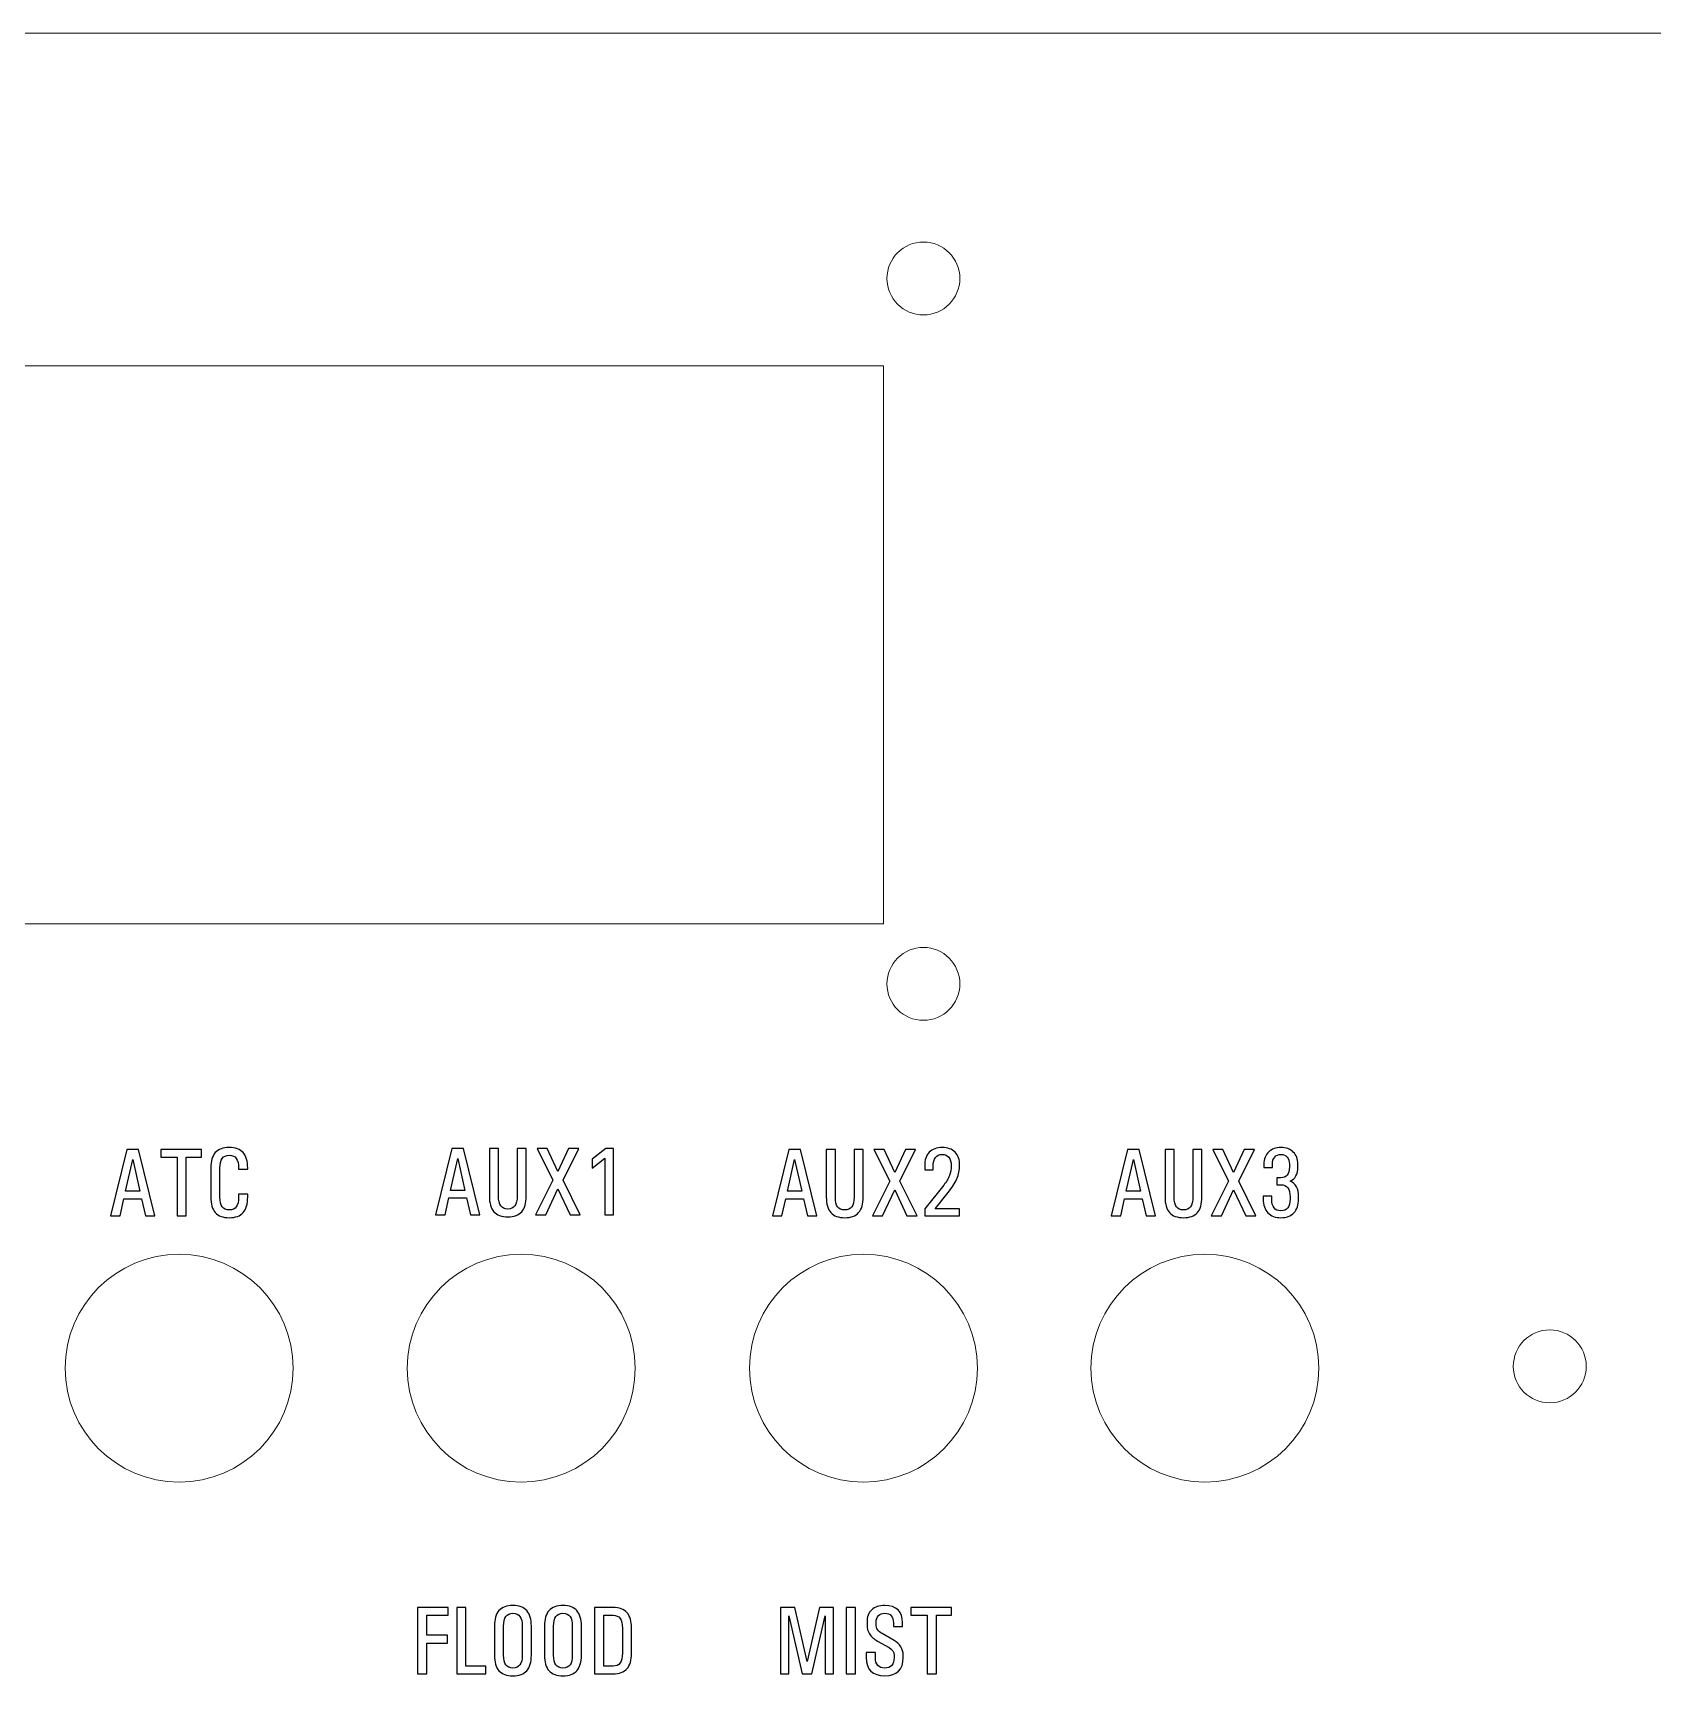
# Model space of a CAD drawing. Header units: millimetres. Extents: x -138 to 142, y -75 to 77.
# Drawn here: x -69.1 to 2, y 4.2 to 77 of the extents above; entities that cross this region are included whole.
import ezdxf

# ---------------------------------------------------------------- set-up
doc = ezdxf.new("R2010")
doc.units = ezdxf.units.MM
doc.header["$MEASUREMENT"] = 0
doc.layers.add('Layer 1', color=7, linetype='Continuous')

msp = doc.modelspace()

# ---------------------------------------------------------------- linework, layer by layer
at = {"layer": 'Layer 1', "lineweight": 9}
msp.add_lwpolyline([(-103.2501, 37.9), (-31.7501, 37.9), (-31.7501, 62.4), (-103.2501, 62.4), (-103.2501, 37.9)], close=True, dxfattribs=at)
for centre, major_axis in [((-30.0049, 66.2329), (0, 1.6)), ((-30.0049, 35.2703), (0, 1.6)), ((-62.6603, 18.4017), (0, 5)), ((-47.6489, 18.4017), (0, 5)), ((-32.6375, 18.4017), (0, 5)), ((-17.6515, 18.4017), (0, 5)), ((-2.5221, 18.4809), (0, 1.6))]:
    msp.add_ellipse(centre, major_axis=major_axis, ratio=1, dxfattribs=at)
msp.add_open_spline([(-133.5625, 77), (-133.5625, 77), (88.5625, 77), (88.5625, 77), (88.5625, 77), (91.2782, 77), (93.5, 74.7782), (93.5, 72.0625), (93.5, 72.0625), (93.5, 72.0625), (93.5, -70.0625), (93.5, -70.0625), (93.5, -70.0625), (93.5, -72.7782), (91.2782, -75), (88.5625, -75), (88.5625, -75), (88.5625, -75), (-133.5625, -75), (-133.5625, -75), (-133.5625, -75), (-136.2782, -75), (-138.5, -72.7782), (-138.5, -70.0625), (-138.5, -70.0625), (-138.5, -70.0625), (-138.5, 72.0625), (-138.5, 72.0625), (-138.5, 72.0625), (-138.5, 74.7782), (-136.2782, 77), (-133.5625, 77)], degree=3, knots=[0, 0, 0, 0, 0.1111111, 0.1111111, 0.1111111, 0.1111111, 0.2222222, 0.2222222, 0.2222222, 0.2222222, 0.3333333, 0.3333333, 0.3333333, 0.3333333, 0.4444444, 0.4444444, 0.4444444, 0.4444444, 0.5555556, 0.5555556, 0.5555556, 0.5555556, 0.6666667, 0.6666667, 0.6666667, 0.6666667, 0.7777778, 0.7777778, 0.7777778, 0.7777778, 1, 1, 1, 1], dxfattribs=at)
at = {"layer": 'Layer 1', "color": 1}
for points, knots in [([(-65.6667, 25.0909), (-65.6667, 25.0909), (-64.9499, 28.0034), (-64.9499, 28.0034), (-64.9499, 28.0034), (-64.9499, 28.0034), (-64.4433, 28.0034), (-64.4433, 28.0034), (-64.4433, 28.0034), (-64.4433, 28.0034), (-63.7279, 25.0909), (-63.7279, 25.0909), (-63.7279, 25.0909), (-63.7279, 25.0909), (-64.1371, 25.0909), (-64.1371, 25.0909), (-64.1371, 25.0909), (-64.1371, 25.0909), (-64.3071, 25.831), (-64.3071, 25.831), (-64.3071, 25.831), (-64.3071, 25.831), (-65.086, 25.831), (-65.086, 25.831), (-65.086, 25.831), (-65.086, 25.831), (-65.2554, 25.0909), (-65.2554, 25.0909), (-65.2554, 25.0909), (-65.2554, 25.0909), (-65.6667, 25.0909), (-65.6667, 25.0909)], [0, 0, 0, 0, 0.1111111, 0.1111111, 0.1111111, 0.1111111, 0.2222222, 0.2222222, 0.2222222, 0.2222222, 0.3333333, 0.3333333, 0.3333333, 0.3333333, 0.4444444, 0.4444444, 0.4444444, 0.4444444, 0.5555556, 0.5555556, 0.5555556, 0.5555556, 0.6666667, 0.6666667, 0.6666667, 0.6666667, 0.7777778, 0.7777778, 0.7777778, 0.7777778, 1, 1, 1, 1]), ([(-62.7485, 25.0909), (-62.7485, 25.0909), (-62.7485, 27.664), (-62.7485, 27.664), (-62.7485, 27.664), (-62.7485, 27.664), (-63.4675, 27.664), (-63.4675, 27.664), (-63.4675, 27.664), (-63.4675, 27.664), (-63.4675, 28.0034), (-63.4675, 28.0034), (-63.4675, 28.0034), (-63.4675, 28.0034), (-61.6839, 28.0034), (-61.6839, 28.0034), (-61.6839, 28.0034), (-61.6839, 28.0034), (-61.6839, 27.664), (-61.6839, 27.664), (-61.6839, 27.664), (-61.6839, 27.664), (-62.3492, 27.664), (-62.3492, 27.664), (-62.3492, 27.664), (-62.3492, 27.664), (-62.3492, 25.0909), (-62.3492, 25.0909), (-62.3492, 25.0909), (-62.3492, 25.0909), (-62.7485, 25.0909), (-62.7485, 25.0909)], [0, 0, 0, 0, 0.1111111, 0.1111111, 0.1111111, 0.1111111, 0.2222222, 0.2222222, 0.2222222, 0.2222222, 0.3333333, 0.3333333, 0.3333333, 0.3333333, 0.4444444, 0.4444444, 0.4444444, 0.4444444, 0.5555556, 0.5555556, 0.5555556, 0.5555556, 0.6666667, 0.6666667, 0.6666667, 0.6666667, 0.7777778, 0.7777778, 0.7777778, 0.7777778, 1, 1, 1, 1]), ([(-60.4619, 27.7494), (-60.603, 27.7494), (-60.7067, 27.7028), (-60.773, 27.6104), (-60.773, 27.6104), (-60.84, 27.518), (-60.8732, 27.3755), (-60.8732, 27.1829), (-60.8732, 27.1829), (-60.8732, 27.1829), (-60.8732, 25.9115), (-60.8732, 25.9115), (-60.8732, 25.9115), (-60.8732, 25.7188), (-60.84, 25.5756), (-60.773, 25.4839), (-60.773, 25.4839), (-60.7067, 25.3915), (-60.603, 25.3449), (-60.4619, 25.3449), (-60.4619, 25.3449), (-60.3229, 25.3449), (-60.2199, 25.3915), (-60.1528, 25.4839), (-60.1528, 25.4839), (-60.0865, 25.5756), (-60.0526, 25.7188), (-60.0526, 25.9115), (-60.0526, 25.9115), (-60.0526, 25.9115), (-60.0526, 26.0399), (-60.0526, 26.0399), (-60.0526, 26.0399), (-60.0526, 26.0399), (-59.654, 26.0399), (-59.654, 26.0399), (-59.654, 26.0399), (-59.654, 26.0399), (-59.654, 25.9115), (-59.654, 25.9115), (-59.654, 25.9115), (-59.654, 25.606), (-59.7203, 25.3781), (-59.8523, 25.2292), (-59.8523, 25.2292), (-59.9849, 25.0803), (-60.1881, 25.0062), (-60.4619, 25.0062), (-60.4619, 25.0062), (-60.7377, 25.0062), (-60.9416, 25.0803), (-61.0736, 25.2285), (-61.0736, 25.2285), (-61.2062, 25.3766), (-61.2725, 25.6045), (-61.2725, 25.9115), (-61.2725, 25.9115), (-61.2725, 25.9115), (-61.2725, 27.1829), (-61.2725, 27.1829), (-61.2725, 27.1829), (-61.2725, 27.4898), (-61.2062, 27.7177), (-61.0736, 27.8658), (-61.0736, 27.8658), (-60.9416, 28.014), (-60.7377, 28.0881), (-60.4619, 28.0881), (-60.4619, 28.0881), (-60.1881, 28.0881), (-59.9849, 28.014), (-59.8523, 27.8651), (-59.8523, 27.8651), (-59.7203, 27.7163), (-59.654, 27.4884), (-59.654, 27.1829), (-59.654, 27.1829), (-59.654, 27.1829), (-59.654, 27.1412), (-59.654, 27.1412), (-59.654, 27.1412), (-59.654, 27.1412), (-60.0526, 27.1412), (-60.0526, 27.1412), (-60.0526, 27.1412), (-60.0526, 27.1412), (-60.0526, 27.1829), (-60.0526, 27.1829), (-60.0526, 27.1829), (-60.0526, 27.3755), (-60.0858, 27.518), (-60.1521, 27.6104), (-60.1521, 27.6104), (-60.2184, 27.7028), (-60.3215, 27.7494), (-60.4619, 27.7494)], [0, 0, 0, 0, 0.04, 0.04, 0.04, 0.04, 0.08, 0.08, 0.08, 0.08, 0.12, 0.12, 0.12, 0.12, 0.16, 0.16, 0.16, 0.16, 0.2, 0.2, 0.2, 0.2, 0.24, 0.24, 0.24, 0.24, 0.28, 0.28, 0.28, 0.28, 0.32, 0.32, 0.32, 0.32, 0.36, 0.36, 0.36, 0.36, 0.4, 0.4, 0.4, 0.4, 0.44, 0.44, 0.44, 0.44, 0.48, 0.48, 0.48, 0.48, 0.52, 0.52, 0.52, 0.52, 0.56, 0.56, 0.56, 0.56, 0.6, 0.6, 0.6, 0.6, 0.64, 0.64, 0.64, 0.64, 0.68, 0.68, 0.68, 0.68, 0.72, 0.72, 0.72, 0.72, 0.76, 0.76, 0.76, 0.76, 0.8, 0.8, 0.8, 0.8, 0.84, 0.84, 0.84, 0.84, 0.88, 0.88, 0.88, 0.88, 0.92, 0.92, 0.92, 0.92, 1, 1, 1, 1]), ([(-51.4069, 25.1332), (-51.4069, 25.1332), (-50.6901, 28.0457), (-50.6901, 28.0457), (-50.6901, 28.0457), (-50.6901, 28.0457), (-50.1835, 28.0457), (-50.1835, 28.0457), (-50.1835, 28.0457), (-50.1835, 28.0457), (-49.4681, 25.1332), (-49.4681, 25.1332), (-49.4681, 25.1332), (-49.4681, 25.1332), (-49.8773, 25.1332), (-49.8773, 25.1332), (-49.8773, 25.1332), (-49.8773, 25.1332), (-50.0473, 25.8733), (-50.0473, 25.8733), (-50.0473, 25.8733), (-50.0473, 25.8733), (-50.8262, 25.8733), (-50.8262, 25.8733), (-50.8262, 25.8733), (-50.8262, 25.8733), (-50.9956, 25.1332), (-50.9956, 25.1332), (-50.9956, 25.1332), (-50.9956, 25.1332), (-51.4069, 25.1332), (-51.4069, 25.1332)], [0, 0, 0, 0, 0.1111111, 0.1111111, 0.1111111, 0.1111111, 0.2222222, 0.2222222, 0.2222222, 0.2222222, 0.3333333, 0.3333333, 0.3333333, 0.3333333, 0.4444444, 0.4444444, 0.4444444, 0.4444444, 0.5555556, 0.5555556, 0.5555556, 0.5555556, 0.6666667, 0.6666667, 0.6666667, 0.6666667, 0.7777778, 0.7777778, 0.7777778, 0.7777778, 1, 1, 1, 1]), ([(-49.0489, 28.0457), (-49.0489, 28.0457), (-48.6496, 28.0457), (-48.6496, 28.0457), (-48.6496, 28.0457), (-48.6496, 28.0457), (-48.6496, 25.9538), (-48.6496, 25.9538), (-48.6496, 25.9538), (-48.6496, 25.7611), (-48.6164, 25.6179), (-48.5494, 25.5262), (-48.5494, 25.5262), (-48.4831, 25.4338), (-48.3794, 25.3872), (-48.2383, 25.3872), (-48.2383, 25.3872), (-48.0993, 25.3872), (-47.9963, 25.4338), (-47.9292, 25.5262), (-47.9292, 25.5262), (-47.8629, 25.6179), (-47.829, 25.7611), (-47.829, 25.9538), (-47.829, 25.9538), (-47.829, 25.9538), (-47.829, 28.0457), (-47.829, 28.0457), (-47.829, 28.0457), (-47.829, 28.0457), (-47.4304, 28.0457), (-47.4304, 28.0457), (-47.4304, 28.0457), (-47.4304, 28.0457), (-47.4304, 25.9538), (-47.4304, 25.9538), (-47.4304, 25.9538), (-47.4304, 25.6483), (-47.4967, 25.4204), (-47.6287, 25.2715), (-47.6287, 25.2715), (-47.7613, 25.1226), (-47.9645, 25.0485), (-48.2383, 25.0485), (-48.2383, 25.0485), (-48.5141, 25.0485), (-48.718, 25.1226), (-48.85, 25.2708), (-48.85, 25.2708), (-48.9826, 25.4189), (-49.0489, 25.6468), (-49.0489, 25.9538), (-49.0489, 25.9538), (-49.0489, 25.9538), (-49.0489, 28.0457), (-49.0489, 28.0457)], [0, 0, 0, 0, 0.0666667, 0.0666667, 0.0666667, 0.0666667, 0.1333333, 0.1333333, 0.1333333, 0.1333333, 0.2, 0.2, 0.2, 0.2, 0.2666667, 0.2666667, 0.2666667, 0.2666667, 0.3333333, 0.3333333, 0.3333333, 0.3333333, 0.4, 0.4, 0.4, 0.4, 0.4666667, 0.4666667, 0.4666667, 0.4666667, 0.5333333, 0.5333333, 0.5333333, 0.5333333, 0.6, 0.6, 0.6, 0.6, 0.6666667, 0.6666667, 0.6666667, 0.6666667, 0.7333333, 0.7333333, 0.7333333, 0.7333333, 0.8, 0.8, 0.8, 0.8, 0.8666667, 0.8666667, 0.8666667, 0.8666667, 1, 1, 1, 1]), ([(-46.5125, 28.0457), (-46.5125, 28.0457), (-46.0433, 27.0347), (-46.0433, 27.0347), (-46.0433, 27.0347), (-46.0433, 27.0347), (-45.572, 28.0457), (-45.572, 28.0457), (-45.572, 28.0457), (-45.572, 28.0457), (-45.1275, 28.0457), (-45.1275, 28.0457), (-45.1275, 28.0457), (-45.1275, 28.0457), (-45.8182, 26.6522), (-45.8182, 26.6522), (-45.8182, 26.6522), (-45.8182, 26.6522), (-45.064, 25.1332), (-45.064, 25.1332), (-45.064, 25.1332), (-45.064, 25.1332), (-45.5099, 25.1332), (-45.5099, 25.1332), (-45.5099, 25.1332), (-45.5099, 25.1332), (-46.0433, 26.272), (-46.0433, 26.272), (-46.0433, 26.272), (-46.0433, 26.272), (-46.5767, 25.1332), (-46.5767, 25.1332), (-46.5767, 25.1332), (-46.5767, 25.1332), (-47.0212, 25.1332), (-47.0212, 25.1332), (-47.0212, 25.1332), (-47.0212, 25.1332), (-46.2627, 26.6522), (-46.2627, 26.6522), (-46.2627, 26.6522), (-46.2627, 26.6522), (-46.957, 28.0457), (-46.957, 28.0457), (-46.957, 28.0457), (-46.957, 28.0457), (-46.5125, 28.0457), (-46.5125, 28.0457)], [0, 0, 0, 0, 0.0769231, 0.0769231, 0.0769231, 0.0769231, 0.1538462, 0.1538462, 0.1538462, 0.1538462, 0.2307692, 0.2307692, 0.2307692, 0.2307692, 0.3076923, 0.3076923, 0.3076923, 0.3076923, 0.3846154, 0.3846154, 0.3846154, 0.3846154, 0.4615385, 0.4615385, 0.4615385, 0.4615385, 0.5384615, 0.5384615, 0.5384615, 0.5384615, 0.6153846, 0.6153846, 0.6153846, 0.6153846, 0.6923077, 0.6923077, 0.6923077, 0.6923077, 0.7692308, 0.7692308, 0.7692308, 0.7692308, 0.8461538, 0.8461538, 0.8461538, 0.8461538, 1, 1, 1, 1]), ([(-43.9767, 25.1332), (-43.9767, 25.1332), (-43.9767, 27.6217), (-43.9767, 27.6217), (-43.9767, 27.6217), (-43.9767, 27.6217), (-44.5348, 27.1835), (-44.5348, 27.1835), (-44.5348, 27.1835), (-44.5348, 27.1835), (-44.5348, 27.5723), (-44.5348, 27.5723), (-44.5348, 27.5723), (-44.5348, 27.5723), (-43.9351, 28.0457), (-43.9351, 28.0457), (-43.9351, 28.0457), (-43.9351, 28.0457), (-43.6042, 28.0457), (-43.6042, 28.0457), (-43.6042, 28.0457), (-43.6042, 28.0457), (-43.6042, 25.1332), (-43.6042, 25.1332), (-43.6042, 25.1332), (-43.6042, 25.1332), (-43.9767, 25.1332), (-43.9767, 25.1332)], [0, 0, 0, 0, 0.125, 0.125, 0.125, 0.125, 0.25, 0.25, 0.25, 0.25, 0.375, 0.375, 0.375, 0.375, 0.5, 0.5, 0.5, 0.5, 0.625, 0.625, 0.625, 0.625, 0.75, 0.75, 0.75, 0.75, 1, 1, 1, 1]), ([(-36.6244, 25.0909), (-36.6244, 25.0909), (-35.9076, 28.0034), (-35.9076, 28.0034), (-35.9076, 28.0034), (-35.9076, 28.0034), (-35.401, 28.0034), (-35.401, 28.0034), (-35.401, 28.0034), (-35.401, 28.0034), (-34.6856, 25.0909), (-34.6856, 25.0909), (-34.6856, 25.0909), (-34.6856, 25.0909), (-35.0948, 25.0909), (-35.0948, 25.0909), (-35.0948, 25.0909), (-35.0948, 25.0909), (-35.2648, 25.831), (-35.2648, 25.831), (-35.2648, 25.831), (-35.2648, 25.831), (-36.0437, 25.831), (-36.0437, 25.831), (-36.0437, 25.831), (-36.0437, 25.831), (-36.2131, 25.0909), (-36.2131, 25.0909), (-36.2131, 25.0909), (-36.2131, 25.0909), (-36.6244, 25.0909), (-36.6244, 25.0909)], [0, 0, 0, 0, 0.1111111, 0.1111111, 0.1111111, 0.1111111, 0.2222222, 0.2222222, 0.2222222, 0.2222222, 0.3333333, 0.3333333, 0.3333333, 0.3333333, 0.4444444, 0.4444444, 0.4444444, 0.4444444, 0.5555556, 0.5555556, 0.5555556, 0.5555556, 0.6666667, 0.6666667, 0.6666667, 0.6666667, 0.7777778, 0.7777778, 0.7777778, 0.7777778, 1, 1, 1, 1]), ([(-34.2664, 28.0034), (-34.2664, 28.0034), (-33.8671, 28.0034), (-33.8671, 28.0034), (-33.8671, 28.0034), (-33.8671, 28.0034), (-33.8671, 25.9115), (-33.8671, 25.9115), (-33.8671, 25.9115), (-33.8671, 25.7188), (-33.8339, 25.5756), (-33.7669, 25.4839), (-33.7669, 25.4839), (-33.7006, 25.3915), (-33.5969, 25.3449), (-33.4558, 25.3449), (-33.4558, 25.3449), (-33.3168, 25.3449), (-33.2138, 25.3915), (-33.1467, 25.4839), (-33.1467, 25.4839), (-33.0804, 25.5756), (-33.0465, 25.7188), (-33.0465, 25.9115), (-33.0465, 25.9115), (-33.0465, 25.9115), (-33.0465, 28.0034), (-33.0465, 28.0034), (-33.0465, 28.0034), (-33.0465, 28.0034), (-32.6479, 28.0034), (-32.6479, 28.0034), (-32.6479, 28.0034), (-32.6479, 28.0034), (-32.6479, 25.9115), (-32.6479, 25.9115), (-32.6479, 25.9115), (-32.6479, 25.606), (-32.7142, 25.3781), (-32.8462, 25.2292), (-32.8462, 25.2292), (-32.9788, 25.0803), (-33.182, 25.0062), (-33.4558, 25.0062), (-33.4558, 25.0062), (-33.7316, 25.0062), (-33.9355, 25.0803), (-34.0675, 25.2285), (-34.0675, 25.2285), (-34.2001, 25.3766), (-34.2664, 25.6045), (-34.2664, 25.9115), (-34.2664, 25.9115), (-34.2664, 25.9115), (-34.2664, 28.0034), (-34.2664, 28.0034)], [0, 0, 0, 0, 0.0666667, 0.0666667, 0.0666667, 0.0666667, 0.1333333, 0.1333333, 0.1333333, 0.1333333, 0.2, 0.2, 0.2, 0.2, 0.2666667, 0.2666667, 0.2666667, 0.2666667, 0.3333333, 0.3333333, 0.3333333, 0.3333333, 0.4, 0.4, 0.4, 0.4, 0.4666667, 0.4666667, 0.4666667, 0.4666667, 0.5333333, 0.5333333, 0.5333333, 0.5333333, 0.6, 0.6, 0.6, 0.6, 0.6666667, 0.6666667, 0.6666667, 0.6666667, 0.7333333, 0.7333333, 0.7333333, 0.7333333, 0.8, 0.8, 0.8, 0.8, 0.8666667, 0.8666667, 0.8666667, 0.8666667, 1, 1, 1, 1]), ([(-31.73, 28.0034), (-31.73, 28.0034), (-31.2608, 26.9924), (-31.2608, 26.9924), (-31.2608, 26.9924), (-31.2608, 26.9924), (-30.7895, 28.0034), (-30.7895, 28.0034), (-30.7895, 28.0034), (-30.7895, 28.0034), (-30.345, 28.0034), (-30.345, 28.0034), (-30.345, 28.0034), (-30.345, 28.0034), (-31.0357, 26.6099), (-31.0357, 26.6099), (-31.0357, 26.6099), (-31.0357, 26.6099), (-30.2815, 25.0909), (-30.2815, 25.0909), (-30.2815, 25.0909), (-30.2815, 25.0909), (-30.7274, 25.0909), (-30.7274, 25.0909), (-30.7274, 25.0909), (-30.7274, 25.0909), (-31.2608, 26.2297), (-31.2608, 26.2297), (-31.2608, 26.2297), (-31.2608, 26.2297), (-31.7942, 25.0909), (-31.7942, 25.0909), (-31.7942, 25.0909), (-31.7942, 25.0909), (-32.2387, 25.0909), (-32.2387, 25.0909), (-32.2387, 25.0909), (-32.2387, 25.0909), (-31.4802, 26.6099), (-31.4802, 26.6099), (-31.4802, 26.6099), (-31.4802, 26.6099), (-32.1745, 28.0034), (-32.1745, 28.0034), (-32.1745, 28.0034), (-32.1745, 28.0034), (-31.73, 28.0034), (-31.73, 28.0034)], [0, 0, 0, 0, 0.0769231, 0.0769231, 0.0769231, 0.0769231, 0.1538462, 0.1538462, 0.1538462, 0.1538462, 0.2307692, 0.2307692, 0.2307692, 0.2307692, 0.3076923, 0.3076923, 0.3076923, 0.3076923, 0.3846154, 0.3846154, 0.3846154, 0.3846154, 0.4615385, 0.4615385, 0.4615385, 0.4615385, 0.5384615, 0.5384615, 0.5384615, 0.5384615, 0.6153846, 0.6153846, 0.6153846, 0.6153846, 0.6923077, 0.6923077, 0.6923077, 0.6923077, 0.7692308, 0.7692308, 0.7692308, 0.7692308, 0.8461538, 0.8461538, 0.8461538, 0.8461538, 1, 1, 1, 1]), ([(-29.1815, 28.0881), (-28.9381, 28.0881), (-28.749, 28.0196), (-28.615, 27.8828), (-28.615, 27.8828), (-28.4816, 27.7452), (-28.4146, 27.5483), (-28.4146, 27.2922), (-28.4146, 27.2922), (-28.4146, 27.0996), (-28.4555, 26.9077), (-28.538, 26.7179), (-28.538, 26.7179), (-28.6199, 26.5274), (-28.7483, 26.3235), (-28.9233, 26.1062), (-28.9233, 26.1062), (-28.9233, 26.1062), (-29.4919, 25.395), (-29.4919, 25.395), (-29.4919, 25.395), (-29.4919, 25.395), (-28.4146, 25.395), (-28.4146, 25.395), (-28.4146, 25.395), (-28.4146, 25.395), (-28.4146, 25.0909), (-28.4146, 25.0909), (-28.4146, 25.0909), (-28.4146, 25.0909), (-29.9484, 25.0909), (-29.9484, 25.0909), (-29.9484, 25.0909), (-29.9484, 25.0909), (-29.9484, 25.395), (-29.9484, 25.395), (-29.9484, 25.395), (-29.9484, 25.395), (-29.1138, 26.4364), (-29.1138, 26.4364), (-29.1138, 26.4364), (-28.9988, 26.5796), (-28.9162, 26.7193), (-28.8647, 26.8541), (-28.8647, 26.8541), (-28.8125, 26.9888), (-28.7871, 27.1349), (-28.7871, 27.2922), (-28.7871, 27.2922), (-28.7871, 27.6203), (-28.9183, 27.784), (-29.1815, 27.784), (-29.1815, 27.784), (-29.4447, 27.784), (-29.5766, 27.6118), (-29.5766, 27.2675), (-29.5766, 27.2675), (-29.5766, 27.2675), (-29.5766, 27.106), (-29.5766, 27.106), (-29.5766, 27.106), (-29.5766, 27.106), (-29.9484, 27.106), (-29.9484, 27.106), (-29.9484, 27.106), (-29.9484, 27.106), (-29.9484, 27.2675), (-29.9484, 27.2675), (-29.9484, 27.2675), (-29.9484, 27.5335), (-29.8821, 27.7367), (-29.7502, 27.8771), (-29.7502, 27.8771), (-29.6175, 28.0175), (-29.4285, 28.0881), (-29.1815, 28.0881)], [0, 0, 0, 0, 0.05, 0.05, 0.05, 0.05, 0.1, 0.1, 0.1, 0.1, 0.15, 0.15, 0.15, 0.15, 0.2, 0.2, 0.2, 0.2, 0.25, 0.25, 0.25, 0.25, 0.3, 0.3, 0.3, 0.3, 0.35, 0.35, 0.35, 0.35, 0.4, 0.4, 0.4, 0.4, 0.45, 0.45, 0.45, 0.45, 0.5, 0.5, 0.5, 0.5, 0.55, 0.55, 0.55, 0.55, 0.6, 0.6, 0.6, 0.6, 0.65, 0.65, 0.65, 0.65, 0.7, 0.7, 0.7, 0.7, 0.75, 0.75, 0.75, 0.75, 0.8, 0.8, 0.8, 0.8, 0.85, 0.85, 0.85, 0.85, 0.9, 0.9, 0.9, 0.9, 1, 1, 1, 1]), ([(-21.7603, 25.0909), (-21.7603, 25.0909), (-21.0435, 28.0034), (-21.0435, 28.0034), (-21.0435, 28.0034), (-21.0435, 28.0034), (-20.5369, 28.0034), (-20.5369, 28.0034), (-20.5369, 28.0034), (-20.5369, 28.0034), (-19.8215, 25.0909), (-19.8215, 25.0909), (-19.8215, 25.0909), (-19.8215, 25.0909), (-20.2307, 25.0909), (-20.2307, 25.0909), (-20.2307, 25.0909), (-20.2307, 25.0909), (-20.4007, 25.831), (-20.4007, 25.831), (-20.4007, 25.831), (-20.4007, 25.831), (-21.1796, 25.831), (-21.1796, 25.831), (-21.1796, 25.831), (-21.1796, 25.831), (-21.349, 25.0909), (-21.349, 25.0909), (-21.349, 25.0909), (-21.349, 25.0909), (-21.7603, 25.0909), (-21.7603, 25.0909)], [0, 0, 0, 0, 0.1111111, 0.1111111, 0.1111111, 0.1111111, 0.2222222, 0.2222222, 0.2222222, 0.2222222, 0.3333333, 0.3333333, 0.3333333, 0.3333333, 0.4444444, 0.4444444, 0.4444444, 0.4444444, 0.5555556, 0.5555556, 0.5555556, 0.5555556, 0.6666667, 0.6666667, 0.6666667, 0.6666667, 0.7777778, 0.7777778, 0.7777778, 0.7777778, 1, 1, 1, 1]), ([(-19.4023, 28.0034), (-19.4023, 28.0034), (-19.003, 28.0034), (-19.003, 28.0034), (-19.003, 28.0034), (-19.003, 28.0034), (-19.003, 25.9115), (-19.003, 25.9115), (-19.003, 25.9115), (-19.003, 25.7188), (-18.9698, 25.5756), (-18.9028, 25.4839), (-18.9028, 25.4839), (-18.8365, 25.3915), (-18.7328, 25.3449), (-18.5917, 25.3449), (-18.5917, 25.3449), (-18.4527, 25.3449), (-18.3497, 25.3915), (-18.2826, 25.4839), (-18.2826, 25.4839), (-18.2163, 25.5756), (-18.1824, 25.7188), (-18.1824, 25.9115), (-18.1824, 25.9115), (-18.1824, 25.9115), (-18.1824, 28.0034), (-18.1824, 28.0034), (-18.1824, 28.0034), (-18.1824, 28.0034), (-17.7838, 28.0034), (-17.7838, 28.0034), (-17.7838, 28.0034), (-17.7838, 28.0034), (-17.7838, 25.9115), (-17.7838, 25.9115), (-17.7838, 25.9115), (-17.7838, 25.606), (-17.8501, 25.3781), (-17.9821, 25.2292), (-17.9821, 25.2292), (-18.1147, 25.0803), (-18.3179, 25.0062), (-18.5917, 25.0062), (-18.5917, 25.0062), (-18.8675, 25.0062), (-19.0714, 25.0803), (-19.2034, 25.2285), (-19.2034, 25.2285), (-19.336, 25.3766), (-19.4023, 25.6045), (-19.4023, 25.9115), (-19.4023, 25.9115), (-19.4023, 25.9115), (-19.4023, 28.0034), (-19.4023, 28.0034)], [0, 0, 0, 0, 0.0666667, 0.0666667, 0.0666667, 0.0666667, 0.1333333, 0.1333333, 0.1333333, 0.1333333, 0.2, 0.2, 0.2, 0.2, 0.2666667, 0.2666667, 0.2666667, 0.2666667, 0.3333333, 0.3333333, 0.3333333, 0.3333333, 0.4, 0.4, 0.4, 0.4, 0.4666667, 0.4666667, 0.4666667, 0.4666667, 0.5333333, 0.5333333, 0.5333333, 0.5333333, 0.6, 0.6, 0.6, 0.6, 0.6666667, 0.6666667, 0.6666667, 0.6666667, 0.7333333, 0.7333333, 0.7333333, 0.7333333, 0.8, 0.8, 0.8, 0.8, 0.8666667, 0.8666667, 0.8666667, 0.8666667, 1, 1, 1, 1]), ([(-16.8659, 28.0034), (-16.8659, 28.0034), (-16.3967, 26.9924), (-16.3967, 26.9924), (-16.3967, 26.9924), (-16.3967, 26.9924), (-15.9254, 28.0034), (-15.9254, 28.0034), (-15.9254, 28.0034), (-15.9254, 28.0034), (-15.4809, 28.0034), (-15.4809, 28.0034), (-15.4809, 28.0034), (-15.4809, 28.0034), (-16.1716, 26.6099), (-16.1716, 26.6099), (-16.1716, 26.6099), (-16.1716, 26.6099), (-15.4174, 25.0909), (-15.4174, 25.0909), (-15.4174, 25.0909), (-15.4174, 25.0909), (-15.8633, 25.0909), (-15.8633, 25.0909), (-15.8633, 25.0909), (-15.8633, 25.0909), (-16.3967, 26.2297), (-16.3967, 26.2297), (-16.3967, 26.2297), (-16.3967, 26.2297), (-16.9301, 25.0909), (-16.9301, 25.0909), (-16.9301, 25.0909), (-16.9301, 25.0909), (-17.3746, 25.0909), (-17.3746, 25.0909), (-17.3746, 25.0909), (-17.3746, 25.0909), (-16.6161, 26.6099), (-16.6161, 26.6099), (-16.6161, 26.6099), (-16.6161, 26.6099), (-17.3104, 28.0034), (-17.3104, 28.0034), (-17.3104, 28.0034), (-17.3104, 28.0034), (-16.8659, 28.0034), (-16.8659, 28.0034)], [0, 0, 0, 0, 0.0769231, 0.0769231, 0.0769231, 0.0769231, 0.1538462, 0.1538462, 0.1538462, 0.1538462, 0.2307692, 0.2307692, 0.2307692, 0.2307692, 0.3076923, 0.3076923, 0.3076923, 0.3076923, 0.3846154, 0.3846154, 0.3846154, 0.3846154, 0.4615385, 0.4615385, 0.4615385, 0.4615385, 0.5384615, 0.5384615, 0.5384615, 0.5384615, 0.6153846, 0.6153846, 0.6153846, 0.6153846, 0.6923077, 0.6923077, 0.6923077, 0.6923077, 0.7692308, 0.7692308, 0.7692308, 0.7692308, 0.8461538, 0.8461538, 0.8461538, 0.8461538, 1, 1, 1, 1]), ([(-14.3174, 28.0881), (-14.0945, 28.0881), (-13.9138, 28.0225), (-13.777, 27.8905), (-13.777, 27.8905), (-13.6401, 27.7593), (-13.5716, 27.5794), (-13.5716, 27.3522), (-13.5716, 27.3522), (-13.5716, 27.3522), (-13.5716, 27.2259), (-13.5716, 27.2259), (-13.5716, 27.2259), (-13.5716, 27.0735), (-13.6013, 26.9437), (-13.6605, 26.8378), (-13.6605, 26.8378), (-13.7198, 26.7313), (-13.8045, 26.6565), (-13.9145, 26.6121), (-13.9145, 26.6121), (-13.6662, 26.5133), (-13.5427, 26.2812), (-13.5427, 25.9157), (-13.5427, 25.9157), (-13.5427, 25.9157), (-13.5427, 25.831), (-13.5427, 25.831), (-13.5427, 25.831), (-13.5427, 25.5679), (-13.6112, 25.3647), (-13.748, 25.2214), (-13.748, 25.2214), (-13.8849, 25.0775), (-14.0754, 25.0062), (-14.3174, 25.0062), (-14.3174, 25.0062), (-14.5601, 25.0062), (-14.7499, 25.0775), (-14.8868, 25.22), (-14.8868, 25.22), (-15.0244, 25.3625), (-15.0928, 25.565), (-15.0928, 25.8268), (-15.0928, 25.8268), (-15.0928, 25.8268), (-15.0928, 25.9552), (-15.0928, 25.9552), (-15.0928, 25.9552), (-15.0928, 25.9552), (-14.7203, 25.9552), (-14.7203, 25.9552), (-14.7203, 25.9552), (-14.7203, 25.9552), (-14.7203, 25.8268), (-14.7203, 25.8268), (-14.7203, 25.8268), (-14.7203, 25.4825), (-14.5862, 25.3103), (-14.3174, 25.3103), (-14.3174, 25.3103), (-14.0486, 25.3103), (-13.9145, 25.4839), (-13.9145, 25.831), (-13.9145, 25.831), (-13.9145, 25.831), (-13.9145, 25.9157), (-13.9145, 25.9157), (-13.9145, 25.9157), (-13.9145, 26.2755), (-14.0486, 26.4554), (-14.3174, 26.4554), (-14.3174, 26.4554), (-14.3174, 26.4554), (-14.4952, 26.4554), (-14.4952, 26.4554), (-14.4952, 26.4554), (-14.4952, 26.4554), (-14.4952, 26.7588), (-14.4952, 26.7588), (-14.4952, 26.7588), (-14.4952, 26.7588), (-14.3174, 26.7588), (-14.3174, 26.7588), (-14.3174, 26.7588), (-14.1975, 26.7588), (-14.105, 26.799), (-14.0408, 26.8802), (-14.0408, 26.8802), (-13.9759, 26.9606), (-13.9435, 27.0763), (-13.9435, 27.2259), (-13.9435, 27.2259), (-13.9435, 27.2259), (-13.9435, 27.3522), (-13.9435, 27.3522), (-13.9435, 27.3522), (-13.9435, 27.4884), (-13.9766, 27.5949), (-14.0437, 27.6704), (-14.0437, 27.6704), (-14.1107, 27.7466), (-14.2017, 27.784), (-14.3174, 27.784), (-14.3174, 27.784), (-14.4331, 27.784), (-14.5248, 27.7466), (-14.5912, 27.6704), (-14.5912, 27.6704), (-14.6582, 27.5949), (-14.6921, 27.4884), (-14.6921, 27.3522), (-14.6921, 27.3522), (-14.6921, 27.3522), (-14.6921, 27.2118), (-14.6921, 27.2118), (-14.6921, 27.2118), (-14.6921, 27.2118), (-15.0639, 27.2118), (-15.0639, 27.2118), (-15.0639, 27.2118), (-15.0639, 27.2118), (-15.0639, 27.3522), (-15.0639, 27.3522), (-15.0639, 27.3522), (-15.0639, 27.5794), (-14.9954, 27.7593), (-14.8579, 27.8905), (-14.8579, 27.8905), (-14.721, 28.0225), (-14.5411, 28.0881), (-14.3174, 28.0881)], [0, 0, 0, 0, 0.0294118, 0.0294118, 0.0294118, 0.0294118, 0.0588235, 0.0588235, 0.0588235, 0.0588235, 0.0882353, 0.0882353, 0.0882353, 0.0882353, 0.1176471, 0.1176471, 0.1176471, 0.1176471, 0.1470588, 0.1470588, 0.1470588, 0.1470588, 0.1764706, 0.1764706, 0.1764706, 0.1764706, 0.2058824, 0.2058824, 0.2058824, 0.2058824, 0.2352941, 0.2352941, 0.2352941, 0.2352941, 0.2647059, 0.2647059, 0.2647059, 0.2647059, 0.2941176, 0.2941176, 0.2941176, 0.2941176, 0.3235294, 0.3235294, 0.3235294, 0.3235294, 0.3529412, 0.3529412, 0.3529412, 0.3529412, 0.3823529, 0.3823529, 0.3823529, 0.3823529, 0.4117647, 0.4117647, 0.4117647, 0.4117647, 0.4411765, 0.4411765, 0.4411765, 0.4411765, 0.4705882, 0.4705882, 0.4705882, 0.4705882, 0.5, 0.5, 0.5, 0.5, 0.5294118, 0.5294118, 0.5294118, 0.5294118, 0.5588235, 0.5588235, 0.5588235, 0.5588235, 0.5882353, 0.5882353, 0.5882353, 0.5882353, 0.6176471, 0.6176471, 0.6176471, 0.6176471, 0.6470588, 0.6470588, 0.6470588, 0.6470588, 0.6764706, 0.6764706, 0.6764706, 0.6764706, 0.7058824, 0.7058824, 0.7058824, 0.7058824, 0.7352941, 0.7352941, 0.7352941, 0.7352941, 0.7647059, 0.7647059, 0.7647059, 0.7647059, 0.7941176, 0.7941176, 0.7941176, 0.7941176, 0.8235294, 0.8235294, 0.8235294, 0.8235294, 0.8529412, 0.8529412, 0.8529412, 0.8529412, 0.8823529, 0.8823529, 0.8823529, 0.8823529, 0.9117647, 0.9117647, 0.9117647, 0.9117647, 0.9411765, 0.9411765, 0.9411765, 0.9411765, 1, 1, 1, 1]), ([(-65.0098, 26.1655), (-65.0098, 26.1655), (-64.3833, 26.1655), (-64.3833, 26.1655), (-64.3833, 26.1655), (-64.3833, 26.1655), (-64.6973, 27.5589), (-64.6973, 27.5589), (-64.6973, 27.5589), (-64.6973, 27.5589), (-65.0098, 26.1655), (-65.0098, 26.1655)], [0, 0, 0, 0, 0.25, 0.25, 0.25, 0.25, 0.5, 0.5, 0.5, 0.5, 1, 1, 1, 1]), ([(-50.75, 26.2078), (-50.75, 26.2078), (-50.1235, 26.2078), (-50.1235, 26.2078), (-50.1235, 26.2078), (-50.1235, 26.2078), (-50.4375, 27.6012), (-50.4375, 27.6012), (-50.4375, 27.6012), (-50.4375, 27.6012), (-50.75, 26.2078), (-50.75, 26.2078)], [0, 0, 0, 0, 0.25, 0.25, 0.25, 0.25, 0.5, 0.5, 0.5, 0.5, 1, 1, 1, 1]), ([(-35.9675, 26.1655), (-35.9675, 26.1655), (-35.341, 26.1655), (-35.341, 26.1655), (-35.341, 26.1655), (-35.341, 26.1655), (-35.655, 27.5589), (-35.655, 27.5589), (-35.655, 27.5589), (-35.655, 27.5589), (-35.9675, 26.1655), (-35.9675, 26.1655)], [0, 0, 0, 0, 0.25, 0.25, 0.25, 0.25, 0.5, 0.5, 0.5, 0.5, 1, 1, 1, 1]), ([(-21.1034, 26.1655), (-21.1034, 26.1655), (-20.4769, 26.1655), (-20.4769, 26.1655), (-20.4769, 26.1655), (-20.4769, 26.1655), (-20.7909, 27.5589), (-20.7909, 27.5589), (-20.7909, 27.5589), (-20.7909, 27.5589), (-21.1034, 26.1655), (-21.1034, 26.1655)], [0, 0, 0, 0, 0.25, 0.25, 0.25, 0.25, 0.5, 0.5, 0.5, 0.5, 1, 1, 1, 1]), ([(-52.1975, 4.9847), (-52.1975, 4.9847), (-52.1975, 7.8972), (-52.1975, 7.8972), (-52.1975, 7.8972), (-52.1975, 7.8972), (-50.8499, 7.8972), (-50.8499, 7.8972), (-50.8499, 7.8972), (-50.8499, 7.8972), (-50.8499, 7.5578), (-50.8499, 7.5578), (-50.8499, 7.5578), (-50.8499, 7.5578), (-51.7982, 7.5578), (-51.7982, 7.5578), (-51.7982, 7.5578), (-51.7982, 7.5578), (-51.7982, 6.6773), (-51.7982, 6.6773), (-51.7982, 6.6773), (-51.7982, 6.6773), (-50.893, 6.6773), (-50.893, 6.6773), (-50.893, 6.6773), (-50.893, 6.6773), (-50.893, 6.3387), (-50.893, 6.3387), (-50.893, 6.3387), (-50.893, 6.3387), (-51.7982, 6.3387), (-51.7982, 6.3387), (-51.7982, 6.3387), (-51.7982, 6.3387), (-51.7982, 4.9847), (-51.7982, 4.9847), (-51.7982, 4.9847), (-51.7982, 4.9847), (-52.1975, 4.9847), (-52.1975, 4.9847)], [0, 0, 0, 0, 0.0909091, 0.0909091, 0.0909091, 0.0909091, 0.1818182, 0.1818182, 0.1818182, 0.1818182, 0.2727273, 0.2727273, 0.2727273, 0.2727273, 0.3636364, 0.3636364, 0.3636364, 0.3636364, 0.4545455, 0.4545455, 0.4545455, 0.4545455, 0.5454545, 0.5454545, 0.5454545, 0.5454545, 0.6363636, 0.6363636, 0.6363636, 0.6363636, 0.7272727, 0.7272727, 0.7272727, 0.7272727, 0.8181818, 0.8181818, 0.8181818, 0.8181818, 1, 1, 1, 1]), ([(-50.4738, 4.9847), (-50.4738, 4.9847), (-50.4738, 7.8972), (-50.4738, 7.8972), (-50.4738, 7.8972), (-50.4738, 7.8972), (-50.0745, 7.8972), (-50.0745, 7.8972), (-50.0745, 7.8972), (-50.0745, 7.8972), (-50.0745, 5.3234), (-50.0745, 5.3234), (-50.0745, 5.3234), (-50.0745, 5.3234), (-49.2024, 5.3234), (-49.2024, 5.3234), (-49.2024, 5.3234), (-49.2024, 5.3234), (-49.2024, 4.9847), (-49.2024, 4.9847), (-49.2024, 4.9847), (-49.2024, 4.9847), (-50.4738, 4.9847), (-50.4738, 4.9847)], [0, 0, 0, 0, 0.1428571, 0.1428571, 0.1428571, 0.1428571, 0.2857143, 0.2857143, 0.2857143, 0.2857143, 0.4285714, 0.4285714, 0.4285714, 0.4285714, 0.5714286, 0.5714286, 0.5714286, 0.5714286, 0.7142857, 0.7142857, 0.7142857, 0.7142857, 1, 1, 1, 1]), ([(-48.0157, 7.9819), (-47.7419, 7.9819), (-47.5387, 7.9078), (-47.4061, 7.7589), (-47.4061, 7.7589), (-47.2741, 7.6101), (-47.2078, 7.3822), (-47.2078, 7.0767), (-47.2078, 7.0767), (-47.2078, 7.0767), (-47.2078, 5.8053), (-47.2078, 5.8053), (-47.2078, 5.8053), (-47.2078, 5.4998), (-47.2741, 5.2719), (-47.4061, 5.123), (-47.4061, 5.123), (-47.5387, 4.9741), (-47.7419, 4.9), (-48.0157, 4.9), (-48.0157, 4.9), (-48.2915, 4.9), (-48.4954, 4.9741), (-48.6274, 5.1223), (-48.6274, 5.1223), (-48.76, 5.2704), (-48.8263, 5.4983), (-48.8263, 5.8053), (-48.8263, 5.8053), (-48.8263, 5.8053), (-48.8263, 7.0767), (-48.8263, 7.0767), (-48.8263, 7.0767), (-48.8263, 7.3836), (-48.76, 7.6115), (-48.6274, 7.7596), (-48.6274, 7.7596), (-48.4954, 7.9078), (-48.2915, 7.9819), (-48.0157, 7.9819)], [0, 0, 0, 0, 0.0909091, 0.0909091, 0.0909091, 0.0909091, 0.1818182, 0.1818182, 0.1818182, 0.1818182, 0.2727273, 0.2727273, 0.2727273, 0.2727273, 0.3636364, 0.3636364, 0.3636364, 0.3636364, 0.4545455, 0.4545455, 0.4545455, 0.4545455, 0.5454545, 0.5454545, 0.5454545, 0.5454545, 0.6363636, 0.6363636, 0.6363636, 0.6363636, 0.7272727, 0.7272727, 0.7272727, 0.7272727, 0.8181818, 0.8181818, 0.8181818, 0.8181818, 1, 1, 1, 1]), ([(-48.0157, 7.6432), (-48.1568, 7.6432), (-48.2605, 7.5966), (-48.3268, 7.5042), (-48.3268, 7.5042), (-48.3938, 7.4118), (-48.427, 7.2693), (-48.427, 7.0767), (-48.427, 7.0767), (-48.427, 7.0767), (-48.427, 5.8053), (-48.427, 5.8053), (-48.427, 5.8053), (-48.427, 5.6126), (-48.3938, 5.4694), (-48.3268, 5.3777), (-48.3268, 5.3777), (-48.2605, 5.2853), (-48.1568, 5.2387), (-48.0157, 5.2387), (-48.0157, 5.2387), (-47.8767, 5.2387), (-47.7737, 5.2853), (-47.7066, 5.3777), (-47.7066, 5.3777), (-47.6403, 5.4694), (-47.6064, 5.6126), (-47.6064, 5.8053), (-47.6064, 5.8053), (-47.6064, 5.8053), (-47.6064, 7.0767), (-47.6064, 7.0767), (-47.6064, 7.0767), (-47.6064, 7.2693), (-47.6396, 7.4118), (-47.7059, 7.5042), (-47.7059, 7.5042), (-47.7722, 7.5966), (-47.8753, 7.6432), (-48.0157, 7.6432)], [0, 0, 0, 0, 0.0909091, 0.0909091, 0.0909091, 0.0909091, 0.1818182, 0.1818182, 0.1818182, 0.1818182, 0.2727273, 0.2727273, 0.2727273, 0.2727273, 0.3636364, 0.3636364, 0.3636364, 0.3636364, 0.4545455, 0.4545455, 0.4545455, 0.4545455, 0.5454545, 0.5454545, 0.5454545, 0.5454545, 0.6363636, 0.6363636, 0.6363636, 0.6363636, 0.7272727, 0.7272727, 0.7272727, 0.7272727, 0.8181818, 0.8181818, 0.8181818, 0.8181818, 1, 1, 1, 1]), ([(-45.8186, 7.9819), (-45.5448, 7.9819), (-45.3416, 7.9078), (-45.209, 7.7589), (-45.209, 7.7589), (-45.077, 7.6101), (-45.0107, 7.3822), (-45.0107, 7.0767), (-45.0107, 7.0767), (-45.0107, 7.0767), (-45.0107, 5.8053), (-45.0107, 5.8053), (-45.0107, 5.8053), (-45.0107, 5.4998), (-45.077, 5.2719), (-45.209, 5.123), (-45.209, 5.123), (-45.3416, 4.9741), (-45.5448, 4.9), (-45.8186, 4.9), (-45.8186, 4.9), (-46.0944, 4.9), (-46.2983, 4.9741), (-46.4303, 5.1223), (-46.4303, 5.1223), (-46.5629, 5.2704), (-46.6292, 5.4983), (-46.6292, 5.8053), (-46.6292, 5.8053), (-46.6292, 5.8053), (-46.6292, 7.0767), (-46.6292, 7.0767), (-46.6292, 7.0767), (-46.6292, 7.3836), (-46.5629, 7.6115), (-46.4303, 7.7596), (-46.4303, 7.7596), (-46.2983, 7.9078), (-46.0944, 7.9819), (-45.8186, 7.9819)], [0, 0, 0, 0, 0.0909091, 0.0909091, 0.0909091, 0.0909091, 0.1818182, 0.1818182, 0.1818182, 0.1818182, 0.2727273, 0.2727273, 0.2727273, 0.2727273, 0.3636364, 0.3636364, 0.3636364, 0.3636364, 0.4545455, 0.4545455, 0.4545455, 0.4545455, 0.5454545, 0.5454545, 0.5454545, 0.5454545, 0.6363636, 0.6363636, 0.6363636, 0.6363636, 0.7272727, 0.7272727, 0.7272727, 0.7272727, 0.8181818, 0.8181818, 0.8181818, 0.8181818, 1, 1, 1, 1]), ([(-45.8186, 7.6432), (-45.9597, 7.6432), (-46.0634, 7.5966), (-46.1297, 7.5042), (-46.1297, 7.5042), (-46.1967, 7.4118), (-46.2299, 7.2693), (-46.2299, 7.0767), (-46.2299, 7.0767), (-46.2299, 7.0767), (-46.2299, 5.8053), (-46.2299, 5.8053), (-46.2299, 5.8053), (-46.2299, 5.6126), (-46.1967, 5.4694), (-46.1297, 5.3777), (-46.1297, 5.3777), (-46.0634, 5.2853), (-45.9597, 5.2387), (-45.8186, 5.2387), (-45.8186, 5.2387), (-45.6796, 5.2387), (-45.5766, 5.2853), (-45.5095, 5.3777), (-45.5095, 5.3777), (-45.4432, 5.4694), (-45.4093, 5.6126), (-45.4093, 5.8053), (-45.4093, 5.8053), (-45.4093, 5.8053), (-45.4093, 7.0767), (-45.4093, 7.0767), (-45.4093, 7.0767), (-45.4093, 7.2693), (-45.4425, 7.4118), (-45.5088, 7.5042), (-45.5088, 7.5042), (-45.5751, 7.5966), (-45.6782, 7.6432), (-45.8186, 7.6432)], [0, 0, 0, 0, 0.0909091, 0.0909091, 0.0909091, 0.0909091, 0.1818182, 0.1818182, 0.1818182, 0.1818182, 0.2727273, 0.2727273, 0.2727273, 0.2727273, 0.3636364, 0.3636364, 0.3636364, 0.3636364, 0.4545455, 0.4545455, 0.4545455, 0.4545455, 0.5454545, 0.5454545, 0.5454545, 0.5454545, 0.6363636, 0.6363636, 0.6363636, 0.6363636, 0.7272727, 0.7272727, 0.7272727, 0.7272727, 0.8181818, 0.8181818, 0.8181818, 0.8181818, 1, 1, 1, 1]), ([(-43.6215, 7.8972), (-43.3477, 7.8972), (-43.1445, 7.8224), (-43.0119, 7.6743), (-43.0119, 7.6743), (-42.8799, 7.5254), (-42.8136, 7.2975), (-42.8136, 6.992), (-42.8136, 6.992), (-42.8136, 6.992), (-42.8136, 5.8899), (-42.8136, 5.8899), (-42.8136, 5.8899), (-42.8136, 5.5844), (-42.8799, 5.3565), (-43.0119, 5.2077), (-43.0119, 5.2077), (-43.1445, 5.0588), (-43.3477, 4.9847), (-43.6215, 4.9847), (-43.6215, 4.9847), (-43.6215, 4.9847), (-44.4321, 4.9847), (-44.4321, 4.9847), (-44.4321, 4.9847), (-44.4321, 4.9847), (-44.4321, 7.8972), (-44.4321, 7.8972), (-44.4321, 7.8972), (-44.4321, 7.8972), (-43.6215, 7.8972), (-43.6215, 7.8972)], [0, 0, 0, 0, 0.1111111, 0.1111111, 0.1111111, 0.1111111, 0.2222222, 0.2222222, 0.2222222, 0.2222222, 0.3333333, 0.3333333, 0.3333333, 0.3333333, 0.4444444, 0.4444444, 0.4444444, 0.4444444, 0.5555556, 0.5555556, 0.5555556, 0.5555556, 0.6666667, 0.6666667, 0.6666667, 0.6666667, 0.7777778, 0.7777778, 0.7777778, 0.7777778, 1, 1, 1, 1]), ([(-43.6215, 7.5578), (-43.6215, 7.5578), (-44.0328, 7.5578), (-44.0328, 7.5578), (-44.0328, 7.5578), (-44.0328, 7.5578), (-44.0328, 5.3234), (-44.0328, 5.3234), (-44.0328, 5.3234), (-44.0328, 5.3234), (-43.6215, 5.3234), (-43.6215, 5.3234), (-43.6215, 5.3234), (-43.4825, 5.3234), (-43.3795, 5.3699), (-43.3124, 5.4624), (-43.3124, 5.4624), (-43.2461, 5.5548), (-43.2122, 5.6973), (-43.2122, 5.8899), (-43.2122, 5.8899), (-43.2122, 5.8899), (-43.2122, 6.992), (-43.2122, 6.992), (-43.2122, 6.992), (-43.2122, 7.1846), (-43.2454, 7.3271), (-43.3117, 7.4196), (-43.3117, 7.4196), (-43.378, 7.512), (-43.4811, 7.5578), (-43.6215, 7.5578)], [0, 0, 0, 0, 0.1111111, 0.1111111, 0.1111111, 0.1111111, 0.2222222, 0.2222222, 0.2222222, 0.2222222, 0.3333333, 0.3333333, 0.3333333, 0.3333333, 0.4444444, 0.4444444, 0.4444444, 0.4444444, 0.5555556, 0.5555556, 0.5555556, 0.5555556, 0.6666667, 0.6666667, 0.6666667, 0.6666667, 0.7777778, 0.7777778, 0.7777778, 0.7777778, 1, 1, 1, 1]), ([(-36.2702, 4.9847), (-36.2702, 4.9847), (-36.2702, 7.8972), (-36.2702, 7.8972), (-36.2702, 7.8972), (-36.2702, 7.8972), (-35.6522, 7.8972), (-35.6522, 7.8972), (-35.6522, 7.8972), (-35.6522, 7.8972), (-35.1103, 5.5301), (-35.1103, 5.5301), (-35.1103, 5.5301), (-35.1103, 5.5301), (-34.5692, 7.8972), (-34.5692, 7.8972), (-34.5692, 7.8972), (-34.5692, 7.8972), (-33.9511, 7.8972), (-33.9511, 7.8972), (-33.9511, 7.8972), (-33.9511, 7.8972), (-33.9511, 4.9847), (-33.9511, 4.9847), (-33.9511, 4.9847), (-33.9511, 4.9847), (-34.3145, 4.9847), (-34.3145, 4.9847), (-34.3145, 4.9847), (-34.3145, 4.9847), (-34.3145, 7.5289), (-34.3145, 7.5289), (-34.3145, 7.5289), (-34.3145, 7.5289), (-34.8994, 4.9847), (-34.8994, 4.9847), (-34.8994, 4.9847), (-34.8994, 4.9847), (-35.3213, 4.9847), (-35.3213, 4.9847), (-35.3213, 4.9847), (-35.3213, 4.9847), (-35.9062, 7.5289), (-35.9062, 7.5289), (-35.9062, 7.5289), (-35.9062, 7.5289), (-35.9062, 4.9847), (-35.9062, 4.9847), (-35.9062, 4.9847), (-35.9062, 4.9847), (-36.2702, 4.9847), (-36.2702, 4.9847)], [0, 0, 0, 0, 0.0714286, 0.0714286, 0.0714286, 0.0714286, 0.1428571, 0.1428571, 0.1428571, 0.1428571, 0.2142857, 0.2142857, 0.2142857, 0.2142857, 0.2857143, 0.2857143, 0.2857143, 0.2857143, 0.3571429, 0.3571429, 0.3571429, 0.3571429, 0.4285714, 0.4285714, 0.4285714, 0.4285714, 0.5, 0.5, 0.5, 0.5, 0.5714286, 0.5714286, 0.5714286, 0.5714286, 0.6428571, 0.6428571, 0.6428571, 0.6428571, 0.7142857, 0.7142857, 0.7142857, 0.7142857, 0.7857143, 0.7857143, 0.7857143, 0.7857143, 0.8571429, 0.8571429, 0.8571429, 0.8571429, 1, 1, 1, 1]), ([(-33.3867, 4.9847), (-33.3867, 4.9847), (-33.3867, 7.8972), (-33.3867, 7.8972), (-33.3867, 7.8972), (-33.3867, 7.8972), (-32.988, 7.8972), (-32.988, 7.8972), (-32.988, 7.8972), (-32.988, 7.8972), (-32.988, 4.9847), (-32.988, 4.9847), (-32.988, 4.9847), (-32.988, 4.9847), (-33.3867, 4.9847), (-33.3867, 4.9847)], [0, 0, 0, 0, 0.2, 0.2, 0.2, 0.2, 0.4, 0.4, 0.4, 0.4, 0.6, 0.6, 0.6, 0.6, 1, 1, 1, 1]), ([(-31.7004, 7.9819), (-31.1804, 7.9819), (-30.9208, 7.7272), (-30.9208, 7.2171), (-30.9208, 7.2171), (-30.9208, 7.2171), (-30.9208, 7.064), (-30.9208, 7.064), (-30.9208, 7.064), (-30.9208, 7.064), (-31.3201, 7.064), (-31.3201, 7.064), (-31.3201, 7.064), (-31.3201, 7.064), (-31.3201, 7.2171), (-31.3201, 7.2171), (-31.3201, 7.2171), (-31.3201, 7.5007), (-31.4464, 7.6432), (-31.7004, 7.6432), (-31.7004, 7.6432), (-31.8161, 7.6432), (-31.9085, 7.6086), (-31.977, 7.5395), (-31.977, 7.5395), (-32.0461, 7.4704), (-32.0807, 7.3772), (-32.0807, 7.2587), (-32.0807, 7.2587), (-32.0807, 7.2587), (-32.0807, 7.1451), (-32.0807, 7.1451), (-32.0807, 7.1451), (-32.0807, 6.9821), (-31.9932, 6.8509), (-31.8182, 6.75), (-31.8182, 6.75), (-31.8182, 6.75), (-31.2905, 6.4501), (-31.2905, 6.4501), (-31.2905, 6.4501), (-31.1628, 6.3775), (-31.064, 6.285), (-30.9956, 6.1743), (-30.9956, 6.1743), (-30.9264, 6.0635), (-30.8918, 5.9407), (-30.8918, 5.8053), (-30.8918, 5.8053), (-30.8918, 5.8053), (-30.8918, 5.6959), (-30.8918, 5.6959), (-30.8918, 5.6959), (-30.8918, 5.1653), (-31.1614, 4.9), (-31.7004, 4.9), (-31.7004, 4.9), (-32.2401, 4.9), (-32.5104, 5.1653), (-32.5104, 5.6959), (-32.5104, 5.6959), (-32.5104, 5.6959), (-32.5104, 5.9252), (-32.5104, 5.9252), (-32.5104, 5.9252), (-32.5104, 5.9252), (-32.1117, 5.9252), (-32.1117, 5.9252), (-32.1117, 5.9252), (-32.1117, 5.9252), (-32.1117, 5.6959), (-32.1117, 5.6959), (-32.1117, 5.6959), (-32.1117, 5.547), (-32.0765, 5.4334), (-32.0059, 5.3558), (-32.0059, 5.3558), (-31.9361, 5.2782), (-31.8338, 5.2387), (-31.7004, 5.2387), (-31.7004, 5.2387), (-31.5663, 5.2387), (-31.4647, 5.2782), (-31.3949, 5.3558), (-31.3949, 5.3558), (-31.3258, 5.4334), (-31.2905, 5.547), (-31.2905, 5.6959), (-31.2905, 5.6959), (-31.2905, 5.6959), (-31.2905, 5.8053), (-31.2905, 5.8053), (-31.2905, 5.8053), (-31.2905, 5.9428), (-31.3639, 6.0536), (-31.5099, 6.1362), (-31.5099, 6.1362), (-31.5099, 6.1362), (-32.0165, 6.4233), (-32.0165, 6.4233), (-32.0165, 6.4233), (-32.1788, 6.5157), (-32.2966, 6.6188), (-32.37, 6.7338), (-32.37, 6.7338), (-32.4426, 6.8481), (-32.4793, 6.9849), (-32.4793, 7.1451), (-32.4793, 7.1451), (-32.4793, 7.1451), (-32.4793, 7.2587), (-32.4793, 7.2587), (-32.4793, 7.2587), (-32.4793, 7.4873), (-32.4109, 7.6651), (-32.274, 7.7921), (-32.274, 7.7921), (-32.1364, 7.9184), (-31.9452, 7.9819), (-31.7004, 7.9819)], [0, 0, 0, 0, 0.0322581, 0.0322581, 0.0322581, 0.0322581, 0.0645161, 0.0645161, 0.0645161, 0.0645161, 0.0967742, 0.0967742, 0.0967742, 0.0967742, 0.1290323, 0.1290323, 0.1290323, 0.1290323, 0.1612903, 0.1612903, 0.1612903, 0.1612903, 0.1935484, 0.1935484, 0.1935484, 0.1935484, 0.2258065, 0.2258065, 0.2258065, 0.2258065, 0.2580645, 0.2580645, 0.2580645, 0.2580645, 0.2903226, 0.2903226, 0.2903226, 0.2903226, 0.3225806, 0.3225806, 0.3225806, 0.3225806, 0.3548387, 0.3548387, 0.3548387, 0.3548387, 0.3870968, 0.3870968, 0.3870968, 0.3870968, 0.4193548, 0.4193548, 0.4193548, 0.4193548, 0.4516129, 0.4516129, 0.4516129, 0.4516129, 0.483871, 0.483871, 0.483871, 0.483871, 0.516129, 0.516129, 0.516129, 0.516129, 0.5483871, 0.5483871, 0.5483871, 0.5483871, 0.5806452, 0.5806452, 0.5806452, 0.5806452, 0.6129032, 0.6129032, 0.6129032, 0.6129032, 0.6451613, 0.6451613, 0.6451613, 0.6451613, 0.6774194, 0.6774194, 0.6774194, 0.6774194, 0.7096774, 0.7096774, 0.7096774, 0.7096774, 0.7419355, 0.7419355, 0.7419355, 0.7419355, 0.7741935, 0.7741935, 0.7741935, 0.7741935, 0.8064516, 0.8064516, 0.8064516, 0.8064516, 0.8387097, 0.8387097, 0.8387097, 0.8387097, 0.8709677, 0.8709677, 0.8709677, 0.8709677, 0.9032258, 0.9032258, 0.9032258, 0.9032258, 0.9354839, 0.9354839, 0.9354839, 0.9354839, 1, 1, 1, 1]), ([(-29.8335, 4.9847), (-29.8335, 4.9847), (-29.8335, 7.5578), (-29.8335, 7.5578), (-29.8335, 7.5578), (-29.8335, 7.5578), (-30.5525, 7.5578), (-30.5525, 7.5578), (-30.5525, 7.5578), (-30.5525, 7.5578), (-30.5525, 7.8972), (-30.5525, 7.8972), (-30.5525, 7.8972), (-30.5525, 7.8972), (-28.7689, 7.8972), (-28.7689, 7.8972), (-28.7689, 7.8972), (-28.7689, 7.8972), (-28.7689, 7.5578), (-28.7689, 7.5578), (-28.7689, 7.5578), (-28.7689, 7.5578), (-29.4342, 7.5578), (-29.4342, 7.5578), (-29.4342, 7.5578), (-29.4342, 7.5578), (-29.4342, 4.9847), (-29.4342, 4.9847), (-29.4342, 4.9847), (-29.4342, 4.9847), (-29.8335, 4.9847), (-29.8335, 4.9847)], [0, 0, 0, 0, 0.1111111, 0.1111111, 0.1111111, 0.1111111, 0.2222222, 0.2222222, 0.2222222, 0.2222222, 0.3333333, 0.3333333, 0.3333333, 0.3333333, 0.4444444, 0.4444444, 0.4444444, 0.4444444, 0.5555556, 0.5555556, 0.5555556, 0.5555556, 0.6666667, 0.6666667, 0.6666667, 0.6666667, 0.7777778, 0.7777778, 0.7777778, 0.7777778, 1, 1, 1, 1])]:
    msp.add_open_spline(points, degree=3, knots=knots, dxfattribs=at)

doc.saveas('drawing.dxf')
